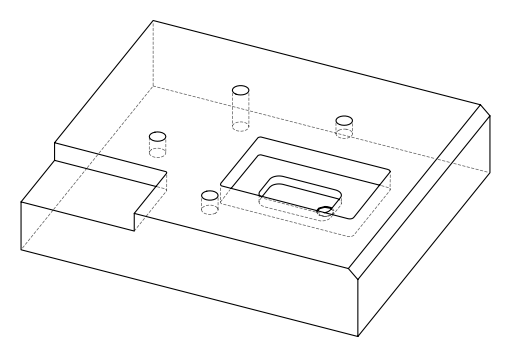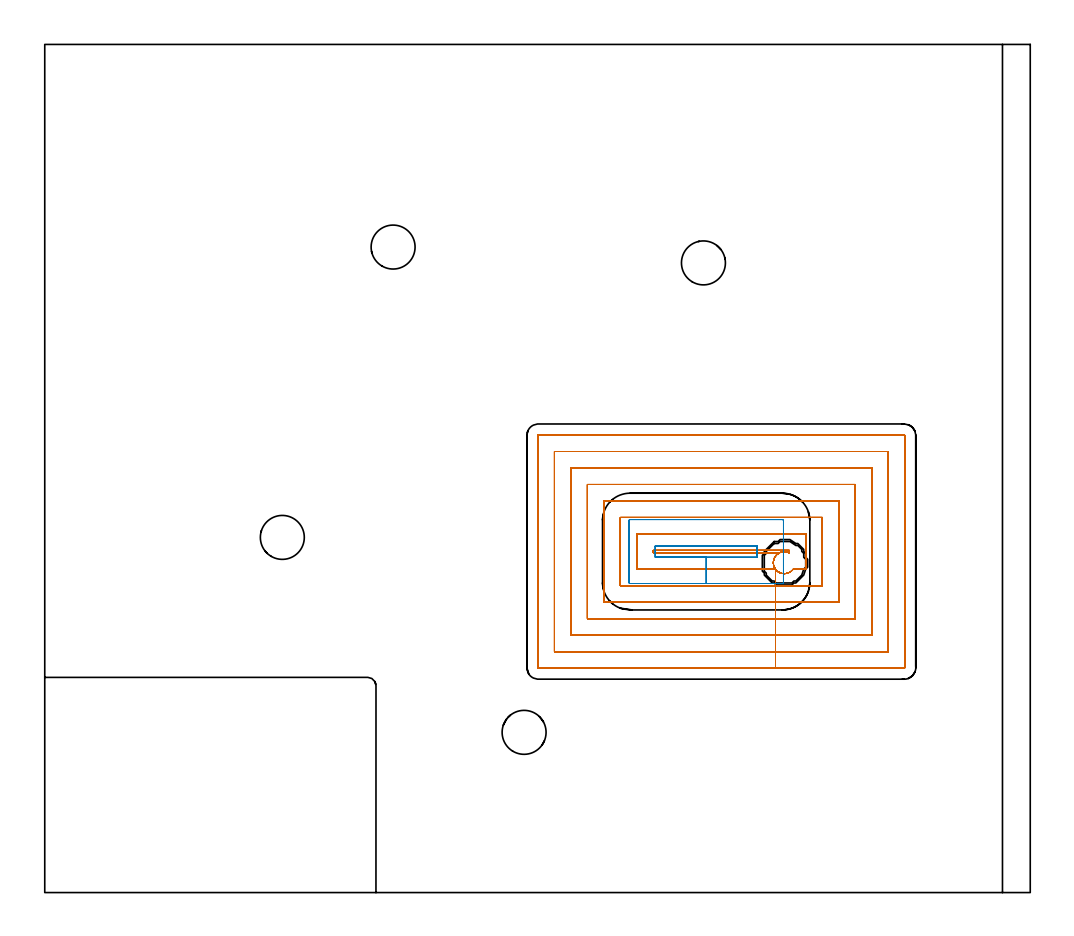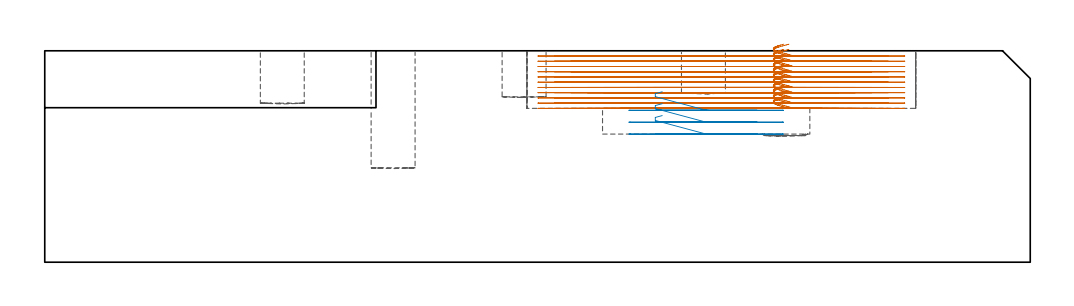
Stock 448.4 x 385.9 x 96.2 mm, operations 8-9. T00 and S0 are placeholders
(PLAN: 9 operations, 4 tool changes, 218.3 min)
(1 INDEXABLE_INSERT_DRILL_BLIND_HOLE_FROM_SOLID | STEP1POCKET | NXT0302_011 | 0.09 min | 6073 mm3)
(2 INDEXABLE_INSERT_DRILL_BLIND_HOLE_FROM_SOLID_1 | STEP1POCKET_1 | NXT0302_011 | 0.22 min | 16738 mm3)
(3 INDEXABLE_INSERT_DRILL_BLIND_HOLE_FROM_SOLID_2 | STEP1POCKET_2 | NXT0302_011 | 0.11 min | 7517 mm3)
(4 INDEXABLE_INSERT_DRILL_BLIND_HOLE_FROM_SOLID_3 | STEP1POCKET_3 | NXT0302_011 | 0.09 min | 6605 mm3)
(5 INDEXABLE_INSERT_DRILL_BLIND_HOLE_FROM_SOLID_4 | STEP1POCKET_4 | NXT0302_011 | 0.02 min | 12127 mm3)
(6 AREA_MILL | FG_CHAMFER_SURFACE | UGT0205_001 | 15.67 min | 30631 mm3)
(7 MILL_CORNER_NOTCH_RECTANGULAR | CORNER_NOTCH_RECTANGULAR | NXT0201_008 | Follow Part, ap 1.5, ae 75% | 138.09 min | 382063 mm3)
(8 MILL_RECTANGULAR_POCKET | POCKET_RECTANGULAR_STRAIGHT | NXT0201_013 | Follow Part, ap 2.5, ae 75% | 61.75 min | 529369 mm3)
(9 MILL_RECTANGULAR_POCKET_1 | POCKET_RECTANGULAR_STRAIGHT_1 | UGT0201_106 | Follow Part, ap 6, ae 75% | 2.29 min | 53357 mm3)
(TOOL NXT0302_011 | Index. Insert Drill 20mm [880-D2000L25-05] | D20 PA176 FL100 Z2)
(TOOL UGT0205_001 | Chamfer Mill 20 x 3 x 45 deg. | D20 FL50 Z2)
(TOOL NXT0201_008 | ENDMILL 6mm [2P460-0600-NA 1630] | D6 FL26 Z6)
(TOOL NXT0201_013 | ENDMILL 10mm | D10 FL30 Z4)
(TOOL UGT0201_106 | End Mill 24 mm | D24 FL25 Z2)
(OP 8 MILL_RECTANGULAR_POCKET)
G17 G21 G94 G90
T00 M6
G54
G17 G0 G90 X338.59 Y145.575 S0 M3
G43 Z106.2 H0
Z99.2
G94 G1 X338.169 Y145.385 Z99.076 F250.
X337.337 Y145.17 Z98.846
X336.481 Y145.1 Z98.616
X335.626 Y145.176 Z98.386
X334.796 Y145.398 Z98.156
X334.017 Y145.758 Z97.926
X333.752 Y145.932 Z97.841
X333.21 Y146.336 Z97.66
X332.801 Y146.739 Z97.506
X332.589 Y146.976 Z97.42
X332.132 Y147.664 Z97.199
X331.794 Y148.417 Z96.978
X331.583 Y149.216 Z96.757
X331.505 Y150.038 Z96.535
X331.562 Y150.862 Z96.314
X331.752 Y151.665 Z96.093
X332.07 Y152.427 Z95.872
X332.466 Y153.051 Z95.674
X332.869 Y153.53 Z95.506
X333.353 Y153.982 Z95.328
X333.55 Y154.14 Z95.261
X333.76 Y154.278 Z95.193
X334.026 Y154.451 Z95.108
X334.704 Y154.77 Z94.907
X335.423 Y154.984 Z94.707
X336.165 Y155.089 Z94.506
X336.915 Y155.083 Z94.305
X337.655 Y154.964 Z94.104
X338.37 Y154.737 Z93.903
X338.655 Y154.6 Z93.818
X338.8 F500.
Y155.7
X276.9
Y154.6
X334.334
G0 X336.262 Y155.08 Z99.2
G1 X335.638 Y155.026 Z99.032 F250.
X334.807 Y154.808 Z98.802
X334.026 Y154.451 Z98.572
X333.76 Y154.278 Z98.487
X333.55 Y154.14 Z98.419
X333.353 Y153.982 Z98.352
X332.869 Y153.53 Z98.174
X332.466 Y153.051 Z98.007
X332.416 Y152.982 Z97.984
X332.234 Y152.7 Z97.894
X332.07 Y152.427 Z97.809
X331.752 Y151.665 Z97.587
X331.562 Y150.862 Z97.366
X331.505 Y150.038 Z97.145
X331.583 Y149.216 Z96.924
X331.794 Y148.417 Z96.702
X332.132 Y147.664 Z96.481
X332.589 Y146.976 Z96.26
X332.801 Y146.739 Z96.175
X333.219 Y146.329 Z96.017
X333.752 Y145.932 Z95.839
X334.017 Y145.758 Z95.755
X334.796 Y145.398 Z95.524
X335.626 Y145.176 Z95.294
X336.481 Y145.1 Z95.064
X337.337 Y145.17 Z94.834
X338.169 Y145.385 Z94.604
X338.951 Y145.739 Z94.374
X339.662 Y146.221 Z94.144
X340.28 Y146.817 Z93.914
X340.497 Y147.1 Z93.818
X346.3 F500.
Y163.2
X269.4
Y147.1
X332.506
Y139.6
X353.8
Y170.7
X261.9
Y139.6
X332.506
Y132.1
X361.3
Y178.2
X254.4
Y132.1
X332.506
Y124.6
X368.8
Y185.7
X246.9
Y124.6
X332.506
Y117.1
X376.3
Y193.2
X239.4
Y117.1
X332.506
Y109.6
X383.8
Y200.7
X231.9
Y109.6
X332.506
Y102.1
X391.1
G3 X391.3 Y102.3 R0.2
G1 Y208.
G3 X391.1 Y208.2 R0.2
G1 X224.6
G3 X224.4 Y208. R0.2
G1 Y102.3
G3 X224.6 Y102.1 R0.2
G1 X332.506
X333.506
G0 X338.59 Y145.575 Z96.818
G1 X338.169 Y145.385 Z96.694 F250.
X337.337 Y145.17 Z96.464
X336.481 Y145.1 Z96.234
X335.626 Y145.176 Z96.004
X334.796 Y145.398 Z95.774
X334.017 Y145.758 Z95.544
X333.752 Y145.932 Z95.459
X333.21 Y146.336 Z95.278
X332.801 Y146.739 Z95.124
X332.589 Y146.976 Z95.039
X332.132 Y147.664 Z94.817
X331.794 Y148.417 Z94.596
X331.583 Y149.216 Z94.375
X331.505 Y150.038 Z94.154
X331.562 Y150.862 Z93.932
X331.752 Y151.665 Z93.711
X332.07 Y152.427 Z93.49
X332.466 Y153.051 Z93.292
X332.869 Y153.53 Z93.124
X333.353 Y153.982 Z92.946
X333.548 Y154.139 Z92.88
X333.757 Y154.275 Z92.813
X334.022 Y154.448 Z92.728
X334.701 Y154.768 Z92.527
X335.42 Y154.984 Z92.326
X336.163 Y155.089 Z92.124
X336.913 Y155.083 Z91.923
X337.655 Y154.964 Z91.722
X338.37 Y154.737 Z91.521
X338.655 Y154.6 Z91.436
X338.8 F500.
Y155.7
X276.9
Y154.6
X334.334
G0 X336.262 Y155.08 Z96.818
G1 X335.635 Y155.026 Z96.649 F250.
X334.803 Y154.807 Z96.419
X334.022 Y154.448 Z96.189
X333.757 Y154.275 Z96.104
X333.548 Y154.139 Z96.037
X333.353 Y153.982 Z95.97
X332.869 Y153.53 Z95.792
X332.466 Y153.051 Z95.625
X332.416 Y152.982 Z95.602
X332.234 Y152.7 Z95.512
X332.07 Y152.427 Z95.427
X331.752 Y151.665 Z95.206
X331.562 Y150.862 Z94.984
X331.505 Y150.038 Z94.763
X331.583 Y149.216 Z94.542
X331.794 Y148.417 Z94.32
X332.132 Y147.664 Z94.099
X332.589 Y146.976 Z93.878
X332.801 Y146.739 Z93.793
X333.219 Y146.329 Z93.636
X333.752 Y145.932 Z93.458
X334.017 Y145.758 Z93.373
X334.796 Y145.398 Z93.143
X335.626 Y145.176 Z92.913
X336.481 Y145.1 Z92.682
X337.337 Y145.17 Z92.452
X338.169 Y145.385 Z92.222
X338.951 Y145.739 Z91.992
X339.662 Y146.221 Z91.762
X340.28 Y146.817 Z91.532
X340.497 Y147.1 Z91.436
X346.3 F500.
Y163.2
X269.4
Y147.1
X332.506
Y139.6
X353.8
Y170.7
X261.9
Y139.6
X332.506
Y132.1
X361.3
Y178.2
X254.4
Y132.1
X332.506
Y124.6
X368.8
Y185.7
X246.9
Y124.6
X332.506
Y117.1
X376.3
Y193.2
X239.4
Y117.1
X332.506
Y109.6
X383.8
Y200.7
X231.9
Y109.6
X332.506
Y102.1
X391.1
G3 X391.3 Y102.3 R0.2
G1 Y208.
G3 X391.1 Y208.2 R0.2
G1 X224.6
G3 X224.4 Y208. R0.2
G1 Y102.3
G3 X224.6 Y102.1 R0.2
G1 X332.506
X333.506
G0 X338.59 Y145.575 Z94.436
G1 X338.169 Y145.385 Z94.312 F250.
X337.337 Y145.17 Z94.082
X336.481 Y145.1 Z93.852
X335.626 Y145.176 Z93.622
X334.796 Y145.398 Z93.392
X334.017 Y145.758 Z93.162
X333.752 Y145.932 Z93.077
X333.21 Y146.336 Z92.896
X332.801 Y146.739 Z92.742
X332.589 Y146.976 Z92.657
X332.132 Y147.664 Z92.435
X331.794 Y148.417 Z92.214
X331.583 Y149.216 Z91.993
X331.505 Y150.038 Z91.772
X331.562 Y150.862 Z91.55
X331.752 Y151.665 Z91.329
X332.07 Y152.427 Z91.108
X332.466 Y153.051 Z90.91
X332.869 Y153.53 Z90.742
X333.353 Y153.982 Z90.564
X333.6 Y154.181 Z90.48
X334.319 Y154.604 Z90.256
X335.097 Y154.902 Z90.033
X335.914 Y155.067 Z89.809
X336.748 Y155.094 Z89.586
X337.574 Y154.983 Z89.363
X338.37 Y154.737 Z89.139
X338.656 Y154.6 Z89.054
X338.8 F500.
Y155.7
X276.9
Y154.6
X334.334
G0 X336.261 Y155.078 Z94.436
G1 X335.871 Y155.061 Z94.332 F250.
X335.069 Y154.893 Z94.112
X334.306 Y154.597 Z93.893
X333.6 Y154.181 Z93.673
X333.353 Y153.982 Z93.588
X332.869 Y153.53 Z93.411
X332.466 Y153.051 Z93.243
X332.416 Y152.982 Z93.22
X332.234 Y152.7 Z93.13
X332.07 Y152.427 Z93.045
X331.752 Y151.665 Z92.824
X331.562 Y150.862 Z92.602
X331.505 Y150.038 Z92.381
X331.583 Y149.216 Z92.16
X331.794 Y148.417 Z91.939
X332.132 Y147.664 Z91.717
X332.589 Y146.976 Z91.496
X332.801 Y146.739 Z91.411
X333.219 Y146.329 Z91.254
X333.752 Y145.932 Z91.076
X334.017 Y145.758 Z90.991
X334.796 Y145.398 Z90.761
X335.626 Y145.176 Z90.531
X336.481 Y145.1 Z90.301
X337.337 Y145.17 Z90.071
X338.169 Y145.385 Z89.84
X338.951 Y145.739 Z89.61
X339.662 Y146.221 Z89.38
X340.28 Y146.817 Z89.15
X340.497 Y147.1 Z89.054
X346.3 F500.
Y163.2
X269.4
Y147.1
X332.506
Y139.6
X353.8
Y170.7
X261.9
Y139.6
X332.506
Y132.1
X361.3
Y178.2
X254.4
Y132.1
X332.506
Y124.6
X368.8
Y185.7
X246.9
Y124.6
X332.506
Y117.1
X376.3
Y193.2
X239.4
Y117.1
X332.506
Y109.6
X383.8
Y200.7
X231.9
Y109.6
X332.506
Y102.1
X391.1
G3 X391.3 Y102.3 R0.2
G1 Y208.
G3 X391.1 Y208.2 R0.2
G1 X224.6
G3 X224.4 Y208. R0.2
G1 Y102.3
G3 X224.6 Y102.1 R0.2
G1 X332.506
X333.506
G0 X338.591 Y145.576 Z92.054
G1 X338.169 Y145.385 Z91.93 F250.
X337.337 Y145.17 Z91.7
X336.481 Y145.1 Z91.47
X335.626 Y145.176 Z91.24
X334.796 Y145.398 Z91.01
X334.017 Y145.758 Z90.78
X333.752 Y145.932 Z90.695
X333.21 Y146.336 Z90.514
X332.801 Y146.739 Z90.36
X332.589 Y146.976 Z90.275
X332.132 Y147.664 Z90.053
X331.794 Y148.417 Z89.832
X331.583 Y149.216 Z89.611
X331.505 Y150.038 Z89.39
X331.562 Y150.862 Z89.168
X331.752 Y151.665 Z88.947
X332.07 Y152.427 Z88.726
X332.466 Y153.051 Z88.528
X332.869 Y153.53 Z88.36
X333.353 Y153.982 Z88.182
X333.6 Y154.181 Z88.098
X334.319 Y154.604 Z87.874
X335.097 Y154.901 Z87.651
X335.914 Y155.066 Z87.428
X336.747 Y155.094 Z87.204
X337.573 Y154.983 Z86.981
X338.37 Y154.737 Z86.758
X338.655 Y154.6 Z86.673
X338.8 F500.
Y155.7
X276.9
Y154.6
X334.334
G0 X336.261 Y155.078 Z92.054
G1 X335.871 Y155.061 Z91.95 F250.
X335.069 Y154.893 Z91.73
X334.306 Y154.597 Z91.511
X333.6 Y154.181 Z91.291
X333.353 Y153.982 Z91.207
X332.869 Y153.53 Z91.029
X332.466 Y153.051 Z90.861
X332.416 Y152.982 Z90.838
X332.234 Y152.7 Z90.748
X332.07 Y152.427 Z90.663
X331.752 Y151.665 Z90.442
X331.562 Y150.862 Z90.221
X331.505 Y150.038 Z89.999
X331.583 Y149.216 Z89.778
X331.794 Y148.417 Z89.557
X332.132 Y147.664 Z89.336
X332.589 Y146.976 Z89.114
X332.801 Y146.739 Z89.029
X333.219 Y146.329 Z88.872
X333.752 Y145.932 Z88.694
X334.017 Y145.758 Z88.609
X334.796 Y145.398 Z88.379
X335.626 Y145.176 Z88.149
X336.481 Y145.1 Z87.919
X337.337 Y145.17 Z87.689
X338.169 Y145.385 Z87.459
X338.951 Y145.739 Z87.229
X339.662 Y146.221 Z86.998
X340.28 Y146.817 Z86.768
X340.497 Y147.1 Z86.673
X346.3 F500.
Y163.2
X269.4
Y147.1
X332.506
Y139.6
X353.8
Y170.7
X261.9
Y139.6
X332.506
Y132.1
X361.3
Y178.2
X254.4
Y132.1
X332.506
Y124.6
X368.8
Y185.7
X246.9
Y124.6
X332.506
Y117.1
X376.3
Y193.2
X239.4
Y117.1
X332.506
Y109.6
X383.8
Y200.7
X231.9
Y109.6
X332.506
Y102.1
X391.1
G3 X391.3 Y102.3 R0.2
G1 Y208.
G3 X391.1 Y208.2 R0.2
G1 X224.6
G3 X224.4 Y208. R0.2
G1 Y102.3
G3 X224.6 Y102.1 R0.2
G1 X332.506
X333.506
G0 X338.59 Y145.575 Z89.673
G1 X338.169 Y145.385 Z89.549 F250.
X337.337 Y145.17 Z89.319
X336.481 Y145.1 Z89.088
X335.626 Y145.176 Z88.858
X334.796 Y145.398 Z88.628
X334.017 Y145.758 Z88.398
X333.752 Y145.932 Z88.313
X333.21 Y146.336 Z88.132
X332.801 Y146.739 Z87.978
X332.587 Y146.978 Z87.892
X332.429 Y147.191 Z87.821
X332.261 Y147.463 Z87.736
X332.094 Y147.734 Z87.65
X331.781 Y148.454 Z87.44
X331.583 Y149.213 Z87.23
X331.506 Y149.994 Z87.019
X331.55 Y150.778 Z86.809
X331.714 Y151.545 Z86.599
X331.996 Y152.278 Z86.388
X332.349 Y152.878 Z86.202
X332.421 Y152.986 Z86.167
X332.498 Y153.089 Z86.133
X332.869 Y153.53 Z85.978
X333.353 Y153.982 Z85.801
X333.6 Y154.181 Z85.716
X334.319 Y154.604 Z85.492
X335.097 Y154.901 Z85.269
X335.914 Y155.066 Z85.046
X336.747 Y155.094 Z84.822
X337.573 Y154.983 Z84.599
X338.37 Y154.737 Z84.376
X338.655 Y154.6 Z84.291
X338.8 F500.
Y155.7
X276.9
Y154.6
X334.334
G0 X336.26 Y155.081 Z89.673
G1 X336.059 Z89.619 F250.
X335.19 Y154.927 Z89.382
X334.362 Y154.624 Z89.146
X333.6 Y154.181 Z88.91
X333.353 Y153.982 Z88.825
X332.869 Y153.53 Z88.647
X332.498 Y153.089 Z88.493
X332.421 Y152.986 Z88.458
X332.151 Y152.556 Z88.322
X331.996 Y152.278 Z88.237
X331.714 Y151.545 Z88.027
X331.55 Y150.778 Z87.816
X331.506 Y149.994 Z87.606
X331.583 Y149.213 Z87.396
X331.781 Y148.454 Z87.185
X332.094 Y147.734 Z86.975
X332.261 Y147.463 Z86.89
X332.429 Y147.191 Z86.804
X332.587 Y146.978 Z86.733
X332.801 Y146.739 Z86.647
X333.219 Y146.329 Z86.49
X333.752 Y145.932 Z86.312
X334.017 Y145.758 Z86.227
X334.796 Y145.398 Z85.997
X335.626 Y145.176 Z85.767
X336.481 Y145.1 Z85.537
X337.337 Y145.17 Z85.307
X338.169 Y145.385 Z85.077
X338.951 Y145.739 Z84.847
X339.662 Y146.221 Z84.617
X340.28 Y146.817 Z84.386
X340.497 Y147.1 Z84.291
X346.3 F500.
Y163.2
X269.4
Y147.1
X332.506
Y139.6
X353.8
Y170.7
X261.9
Y139.6
X332.506
Y132.1
X361.3
Y178.2
X254.4
Y132.1
X332.506
Y124.6
X368.8
Y185.7
X246.9
Y124.6
X332.506
Y117.1
X376.3
Y193.2
X239.4
Y117.1
X332.506
Y109.6
X383.8
Y200.7
X231.9
Y109.6
X332.506
Y102.1
X391.1
G3 X391.3 Y102.3 R0.2
G1 Y208.
G3 X391.1 Y208.2 R0.2
G1 X224.6
G3 X224.4 Y208. R0.2
G1 Y102.3
G3 X224.6 Y102.1 R0.2
G1 X332.506
X333.506
G0 X338.589 Y145.575 Z87.291
G1 X338.169 Y145.385 Z87.167 F250.
X337.337 Y145.17 Z86.937
X336.481 Y145.1 Z86.707
X335.626 Y145.176 Z86.477
X334.796 Y145.398 Z86.247
X334.017 Y145.758 Z86.017
X333.752 Y145.932 Z85.932
X333.21 Y146.336 Z85.751
X332.801 Y146.739 Z85.597
X332.587 Y146.978 Z85.511
X332.429 Y147.191 Z85.44
X332.261 Y147.463 Z85.354
X332.094 Y147.734 Z85.269
X331.781 Y148.454 Z85.059
X331.583 Y149.213 Z84.848
X331.506 Y149.994 Z84.638
X331.55 Y150.778 Z84.428
X331.714 Y151.546 Z84.217
X331.996 Y152.278 Z84.007
X332.349 Y152.878 Z83.82
X332.421 Y152.986 Z83.786
X332.498 Y153.089 Z83.751
X332.869 Y153.53 Z83.597
X333.353 Y153.982 Z83.419
X333.547 Y154.139 Z83.352
X333.756 Y154.275 Z83.286
X334.021 Y154.448 Z83.201
X334.7 Y154.768 Z83.
X335.419 Y154.984 Z82.799
X336.162 Y155.089 Z82.597
X336.913 Y155.083 Z82.396
X337.655 Y154.964 Z82.195
X338.37 Y154.737 Z81.994
X338.656 Y154.6 Z81.909
X338.8 F500.
Y155.7
X276.9
Y154.6
X334.334
G0 X336.261 Y155.08 Z87.291
G1 X335.633 Y155.026 Z87.122 F250.
X334.802 Y154.806 Z86.892
X334.021 Y154.448 Z86.661
X333.756 Y154.275 Z86.577
X333.547 Y154.139 Z86.51
X333.353 Y153.982 Z86.443
X332.869 Y153.53 Z86.265
X332.498 Y153.089 Z86.111
X332.421 Y152.986 Z86.077
X332.151 Y152.556 Z85.94
X331.996 Y152.278 Z85.855
X331.714 Y151.546 Z85.645
X331.55 Y150.778 Z85.435
X331.506 Y149.994 Z85.224
X331.583 Y149.213 Z85.014
X331.781 Y148.454 Z84.804
X332.094 Y147.734 Z84.593
X332.261 Y147.463 Z84.508
X332.429 Y147.191 Z84.422
X332.587 Y146.978 Z84.351
X332.801 Y146.739 Z84.265
X333.219 Y146.329 Z84.108
X333.752 Y145.932 Z83.93
X334.017 Y145.758 Z83.846
X334.796 Y145.398 Z83.615
X335.626 Y145.176 Z83.385
X336.481 Y145.1 Z83.155
X337.337 Y145.17 Z82.925
X338.169 Y145.385 Z82.695
X338.951 Y145.739 Z82.465
X339.662 Y146.221 Z82.235
X340.28 Y146.817 Z82.005
X340.497 Y147.1 Z81.909
X346.3 F500.
Y163.2
X269.4
Y147.1
X332.506
Y139.6
X353.8
Y170.7
X261.9
Y139.6
X332.506
Y132.1
X361.3
Y178.2
X254.4
Y132.1
X332.506
Y124.6
X368.8
Y185.7
X246.9
Y124.6
X332.506
Y117.1
X376.3
Y193.2
X239.4
Y117.1
X332.506
Y109.6
X383.8
Y200.7
X231.9
Y109.6
X332.506
Y102.1
X391.1
G3 X391.3 Y102.3 R0.2
G1 Y208.
G3 X391.1 Y208.2 R0.2
G1 X224.6
G3 X224.4 Y208. R0.2
G1 Y102.3
G3 X224.6 Y102.1 R0.2
G1 X332.506
X333.506
G0 X338.59 Y145.575 Z84.909
G1 X338.169 Y145.385 Z84.785 F250.
X337.337 Y145.17 Z84.555
X336.481 Y145.1 Z84.325
X335.626 Y145.176 Z84.095
X334.796 Y145.398 Z83.865
X334.017 Y145.758 Z83.635
X333.752 Y145.932 Z83.55
X333.21 Y146.336 Z83.369
X332.801 Y146.739 Z83.215
X332.589 Y146.976 Z83.129
X332.132 Y147.664 Z82.908
X331.794 Y148.417 Z82.687
X331.583 Y149.216 Z82.466
X331.505 Y150.038 Z82.244
X331.562 Y150.862 Z82.023
X331.752 Y151.665 Z81.802
X332.07 Y152.427 Z81.581
X332.466 Y153.051 Z81.383
X332.869 Y153.53 Z81.215
X333.353 Y153.982 Z81.037
X333.6 Y154.181 Z80.952
X334.319 Y154.604 Z80.729
X335.097 Y154.902 Z80.506
X335.914 Y155.067 Z80.282
X336.748 Y155.094 Z80.059
X337.574 Y154.983 Z79.835
X338.37 Y154.737 Z79.612
X338.656 Y154.6 Z79.527
X338.8 F500.
Y155.7
X276.9
Y154.6
X334.334
G0 X336.261 Y155.078 Z84.909
G1 X335.871 Y155.061 Z84.804 F250.
X335.069 Y154.893 Z84.585
X334.306 Y154.597 Z84.365
X333.6 Y154.181 Z84.146
X333.353 Y153.982 Z84.061
X332.869 Y153.53 Z83.883
X332.466 Y153.051 Z83.716
X332.416 Y152.982 Z83.693
X332.234 Y152.7 Z83.603
X332.07 Y152.427 Z83.518
X331.752 Y151.665 Z83.296
X331.562 Y150.862 Z83.075
X331.505 Y150.038 Z82.854
X331.583 Y149.216 Z82.633
X331.794 Y148.417 Z82.411
X332.132 Y147.664 Z82.19
X332.589 Y146.976 Z81.969
X332.801 Y146.739 Z81.884
X333.219 Y146.329 Z81.727
X333.752 Y145.932 Z81.549
X334.017 Y145.758 Z81.464
X334.796 Y145.398 Z81.234
X335.626 Y145.176 Z81.004
X336.481 Y145.1 Z80.773
X337.337 Y145.17 Z80.543
X338.169 Y145.385 Z80.313
X338.951 Y145.739 Z80.083
X339.662 Y146.221 Z79.853
X340.28 Y146.817 Z79.623
X340.497 Y147.1 Z79.527
X346.3 F500.
Y163.2
X269.4
Y147.1
X332.506
Y139.6
X353.8
Y170.7
X261.9
Y139.6
X332.506
Y132.1
X361.3
Y178.2
X254.4
Y132.1
X332.506
Y124.6
X368.8
Y185.7
X246.9
Y124.6
X332.506
Y117.1
X376.3
Y193.2
X239.4
Y117.1
X332.506
Y109.6
X383.8
Y200.7
X231.9
Y109.6
X332.506
Y102.1
X391.1
G3 X391.3 Y102.3 R0.2
G1 Y208.
G3 X391.1 Y208.2 R0.2
G1 X224.6
G3 X224.4 Y208. R0.2
G1 Y102.3
G3 X224.6 Y102.1 R0.2
G1 X332.506
X333.506
G0 X338.59 Y145.575 Z82.527
G1 X338.169 Y145.385 Z82.403 F250.
X337.337 Y145.17 Z82.173
X336.481 Y145.1 Z81.943
X335.626 Y145.176 Z81.713
X334.796 Y145.398 Z81.483
X334.017 Y145.758 Z81.253
X333.752 Y145.932 Z81.168
X333.21 Y146.336 Z80.987
X332.801 Y146.739 Z80.833
X332.589 Y146.976 Z80.748
X332.132 Y147.664 Z80.526
X331.794 Y148.417 Z80.305
X331.583 Y149.216 Z80.084
X331.505 Y150.038 Z79.863
X331.562 Y150.862 Z79.641
X331.752 Y151.665 Z79.42
X332.07 Y152.427 Z79.199
X332.466 Y153.051 Z79.001
X332.869 Y153.53 Z78.833
X333.353 Y153.982 Z78.655
X333.6 Y154.181 Z78.571
X334.319 Y154.604 Z78.347
X335.097 Y154.902 Z78.124
X335.914 Y155.067 Z77.9
X336.748 Y155.094 Z77.677
X337.574 Y154.983 Z77.454
X338.37 Y154.737 Z77.23
X338.656 Y154.6 Z77.145
X338.8 F500.
Y155.7
X276.9
Y154.6
X334.334
G0 X336.261 Y155.078 Z82.527
G1 X335.871 Y155.061 Z82.423 F250.
X335.069 Y154.893 Z82.203
X334.306 Y154.597 Z81.984
X333.6 Y154.181 Z81.764
X333.353 Y153.982 Z81.679
X332.869 Y153.53 Z81.502
X332.466 Y153.051 Z81.334
X332.416 Y152.982 Z81.311
X332.234 Y152.7 Z81.221
X332.07 Y152.427 Z81.136
X331.752 Y151.665 Z80.915
X331.562 Y150.862 Z80.693
X331.505 Y150.038 Z80.472
X331.583 Y149.216 Z80.251
X331.794 Y148.417 Z80.03
X332.132 Y147.664 Z79.808
X332.589 Y146.976 Z79.587
X332.801 Y146.739 Z79.502
X333.219 Y146.329 Z79.345
X333.752 Y145.932 Z79.167
X334.017 Y145.758 Z79.082
X334.796 Y145.398 Z78.852
X335.626 Y145.176 Z78.622
X336.481 Y145.1 Z78.392
X337.337 Y145.17 Z78.161
X338.169 Y145.385 Z77.931
X338.951 Y145.739 Z77.701
X339.662 Y146.221 Z77.471
X340.28 Y146.817 Z77.241
X340.497 Y147.1 Z77.145
X346.3 F500.
Y163.2
X269.4
Y147.1
X332.506
Y139.6
X353.8
Y170.7
X261.9
Y139.6
X332.506
Y132.1
X361.3
Y178.2
X254.4
Y132.1
X332.506
Y124.6
X368.8
Y185.7
X246.9
Y124.6
X332.506
Y117.1
X376.3
Y193.2
X239.4
Y117.1
X332.506
Y109.6
X383.8
Y200.7
X231.9
Y109.6
X332.506
Y102.1
X391.1
G3 X391.3 Y102.3 R0.2
G1 Y208.
G3 X391.1 Y208.2 R0.2
G1 X224.6
G3 X224.4 Y208. R0.2
G1 Y102.3
G3 X224.6 Y102.1 R0.2
G1 X332.506
X333.506
G0 X338.59 Y145.575 Z80.145
G1 X338.169 Y145.385 Z80.021 F250.
X337.337 Y145.17 Z79.791
X336.481 Y145.1 Z79.561
X335.626 Y145.176 Z79.331
X334.796 Y145.398 Z79.101
X334.017 Y145.758 Z78.871
X333.752 Y145.932 Z78.786
X333.21 Y146.336 Z78.605
X332.801 Y146.739 Z78.451
X332.589 Y146.976 Z78.366
X332.132 Y147.664 Z78.145
X331.794 Y148.417 Z77.923
X331.583 Y149.216 Z77.702
X331.505 Y150.038 Z77.481
X331.562 Y150.862 Z77.259
X331.752 Y151.665 Z77.038
X332.07 Y152.427 Z76.817
X332.466 Y153.051 Z76.619
X332.869 Y153.53 Z76.451
X333.353 Y153.982 Z76.274
X333.6 Y154.181 Z76.189
X334.319 Y154.604 Z75.965
X335.097 Y154.902 Z75.742
X335.914 Y155.067 Z75.519
X336.748 Y155.094 Z75.295
X337.574 Y154.983 Z75.072
X338.37 Y154.737 Z74.848
X338.656 Y154.6 Z74.764
X338.8 F500.
Y155.7
X276.9
Y154.6
X334.334
G0 X336.261 Y155.078 Z80.145
G1 X335.871 Y155.061 Z80.041 F250.
X335.069 Y154.893 Z79.821
X334.306 Y154.597 Z79.602
X333.6 Y154.181 Z79.382
X333.353 Y153.982 Z79.298
X332.869 Y153.53 Z79.12
X332.466 Y153.051 Z78.952
X332.416 Y152.982 Z78.929
X332.234 Y152.7 Z78.839
X332.07 Y152.427 Z78.754
X331.752 Y151.665 Z78.533
X331.562 Y150.862 Z78.312
X331.505 Y150.038 Z78.09
X331.583 Y149.216 Z77.869
X331.794 Y148.417 Z77.648
X332.132 Y147.664 Z77.426
X332.589 Y146.976 Z77.205
X332.801 Y146.739 Z77.12
X333.219 Y146.329 Z76.963
X333.752 Y145.932 Z76.785
X334.017 Y145.758 Z76.7
X334.796 Y145.398 Z76.47
X335.626 Y145.176 Z76.24
X336.481 Y145.1 Z76.01
X337.337 Y145.17 Z75.78
X338.169 Y145.385 Z75.55
X338.951 Y145.739 Z75.319
X339.662 Y146.221 Z75.089
X340.28 Y146.817 Z74.859
X340.497 Y147.1 Z74.764
X346.3 F500.
Y163.2
X269.4
Y147.1
X332.506
Y139.6
X353.8
Y170.7
X261.9
Y139.6
X332.506
Y132.1
X361.3
Y178.2
X254.4
Y132.1
X332.506
Y124.6
X368.8
Y185.7
X246.9
Y124.6
X332.506
Y117.1
X376.3
Y193.2
X239.4
Y117.1
X332.506
Y109.6
X383.8
Y200.7
X231.9
Y109.6
X332.506
Y102.1
X391.1
G3 X391.3 Y102.3 R0.2
G1 Y208.
G3 X391.1 Y208.2 R0.2
G1 X224.6
G3 X224.4 Y208. R0.2
G1 Y102.3
G3 X224.6 Y102.1 R0.2
G1 X332.506
X333.506
G0 X338.591 Y145.576 Z77.764
G1 X338.169 Y145.385 Z77.639 F250.
X337.337 Y145.17 Z77.409
X336.481 Y145.1 Z77.179
X335.626 Y145.176 Z76.949
X334.796 Y145.398 Z76.719
X334.017 Y145.758 Z76.489
X333.752 Y145.932 Z76.404
X333.21 Y146.336 Z76.223
X332.801 Y146.739 Z76.069
X332.589 Y146.976 Z75.984
X332.132 Y147.664 Z75.763
X331.794 Y148.417 Z75.541
X331.583 Y149.216 Z75.32
X331.505 Y150.038 Z75.099
X331.562 Y150.862 Z74.877
X331.752 Y151.665 Z74.656
X332.07 Y152.427 Z74.435
X332.466 Y153.051 Z74.237
X332.869 Y153.53 Z74.069
X333.353 Y153.982 Z73.892
X333.6 Y154.181 Z73.807
X334.319 Y154.604 Z73.583
X335.097 Y154.901 Z73.36
X335.914 Y155.066 Z73.137
X336.747 Y155.094 Z72.913
X337.573 Y154.983 Z72.69
X338.37 Y154.737 Z72.467
X338.655 Y154.6 Z72.382
X338.8 F500.
Y155.7
X276.9
Y154.6
X334.334
G0 X336.261 Y155.078 Z77.764
G1 X335.871 Y155.061 Z77.659 F250.
X335.069 Y154.893 Z77.44
X334.306 Y154.597 Z77.22
X333.6 Y154.181 Z77.001
X333.353 Y153.982 Z76.916
X332.869 Y153.53 Z76.738
X332.466 Y153.051 Z76.57
X332.416 Y152.982 Z76.548
X332.234 Y152.7 Z76.457
X332.07 Y152.427 Z76.372
X331.752 Y151.665 Z76.151
X331.562 Y150.862 Z75.93
X331.505 Y150.038 Z75.709
X331.583 Y149.216 Z75.487
X331.794 Y148.417 Z75.266
X332.132 Y147.664 Z75.045
X332.589 Y146.976 Z74.823
X332.801 Y146.739 Z74.738
X333.219 Y146.329 Z74.581
X333.752 Y145.932 Z74.403
X334.017 Y145.758 Z74.318
X334.796 Y145.398 Z74.088
X335.626 Y145.176 Z73.858
X336.481 Y145.1 Z73.628
X337.337 Y145.17 Z73.398
X338.169 Y145.385 Z73.168
X338.951 Y145.739 Z72.938
X339.662 Y146.221 Z72.708
X340.28 Y146.817 Z72.477
X340.497 Y147.1 Z72.382
X346.3 F500.
Y163.2
X269.4
Y147.1
X332.506
Y139.6
X353.8
Y170.7
X261.9
Y139.6
X332.506
Y132.1
X361.3
Y178.2
X254.4
Y132.1
X332.506
Y124.6
X368.8
Y185.7
X246.9
Y124.6
X332.506
Y117.1
X376.3
Y193.2
X239.4
Y117.1
X332.506
Y109.6
X383.8
Y200.7
X231.9
Y109.6
X332.506
Y102.1
X391.1
G3 X391.3 Y102.3 R0.2
G1 Y208.
G3 X391.1 Y208.2 R0.2
G1 X224.6
G3 X224.4 Y208. R0.2
G1 Y102.3
G3 X224.6 Y102.1 R0.2
G1 X332.506
X333.506
G0 X338.591 Y145.576 Z75.382
G1 X338.169 Y145.385 Z75.258 F250.
X337.337 Y145.17 Z75.028
X336.481 Y145.1 Z74.797
X335.626 Y145.176 Z74.567
X334.796 Y145.398 Z74.337
X334.017 Y145.758 Z74.107
X333.752 Y145.932 Z74.022
X333.21 Y146.336 Z73.841
X332.801 Y146.739 Z73.687
X332.589 Y146.976 Z73.602
X332.132 Y147.664 Z73.381
X331.794 Y148.417 Z73.159
X331.583 Y149.216 Z72.938
X331.505 Y150.038 Z72.717
X331.562 Y150.862 Z72.496
X331.752 Y151.665 Z72.274
X332.07 Y152.427 Z72.053
X332.466 Y153.051 Z71.855
X332.869 Y153.53 Z71.687
X333.353 Y153.982 Z71.51
X333.6 Y154.181 Z71.425
X334.319 Y154.604 Z71.202
X335.097 Y154.901 Z70.978
X335.914 Y155.066 Z70.755
X336.747 Y155.094 Z70.532
X337.573 Y154.983 Z70.308
X338.37 Y154.737 Z70.085
X338.655 Y154.6 Z70.
X338.8 F500.
Y155.7
X276.9
Y154.6
X334.334
G0 X336.261 Y155.078 Z75.382
G1 X335.871 Y155.061 Z75.277 F250.
X335.069 Y154.893 Z75.058
X334.306 Y154.597 Z74.838
X333.6 Y154.181 Z74.619
X333.353 Y153.982 Z74.534
X332.869 Y153.53 Z74.356
X332.466 Y153.051 Z74.188
X332.416 Y152.982 Z74.166
X332.234 Y152.7 Z74.076
X332.07 Y152.427 Z73.991
X331.752 Y151.665 Z73.769
X331.562 Y150.862 Z73.548
X331.505 Y150.038 Z73.327
X331.583 Y149.216 Z73.105
X331.794 Y148.417 Z72.884
X332.132 Y147.664 Z72.663
X332.589 Y146.976 Z72.442
X332.801 Y146.739 Z72.356
X333.219 Y146.329 Z72.199
X333.752 Y145.932 Z72.021
X334.017 Y145.758 Z71.937
X334.796 Y145.398 Z71.706
X335.626 Y145.176 Z71.476
X336.481 Y145.1 Z71.246
X337.337 Y145.17 Z71.016
X338.169 Y145.385 Z70.786
X338.951 Y145.739 Z70.556
X339.662 Y146.221 Z70.326
X340.28 Y146.817 Z70.096
X340.497 Y147.1 Z70.
X346.3 F500.
Y163.2
X269.4
Y147.1
X332.506
Y139.6
X353.8
Y170.7
X261.9
Y139.6
X332.506
Y132.1
X361.3
Y178.2
X254.4
Y132.1
X332.506
Y124.6
X368.8
Y185.7
X246.9
Y124.6
X332.506
Y117.1
X376.3
Y193.2
X239.4
Y117.1
X332.506
Y109.6
X383.8
Y200.7
X231.9
Y109.6
X332.506
Y102.1
X391.1
G3 X391.3 Y102.3 R0.2
G1 Y208.
G3 X391.1 Y208.2 R0.2
G1 X224.6
G3 X224.4 Y208. R0.2
G1 Y102.3
G3 X224.6 Y102.1 R0.2
G1 X332.506
X333.506
G0 Z106.2
M5
M2
(OP 9 MILL_RECTANGULAR_POCKET_1)
G17 G21 G94 G90
T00 M6
G54
G17 G0 G90 X280.952 Y157.7 S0 M3
G43 Z106.2 H0
Z77.543
G94 G1 X277.8 Z76.698 F250.
Y152.6 Z75.332
X300.95 Z69.129
X324.1 F500.
Y157.7
X277.8
Y152.6
X300.95
Y140.6
X335.6
G3 X336.1 Y141.1 R0.5
G1 Y169.2
G3 X335.6 Y169.7 R0.5
G1 X266.3
G3 X265.8 Y169.2 R0.5
G1 Y141.1
G3 X266.3 Y140.6 R0.5
G1 X300.95
X301.95
G0 X280.952 Y157.7 Z72.129
G1 X277.8 Z71.284 F250.
Y152.6 Z69.917
X300.95 Z63.714
X324.1 F500.
Y157.7
X277.8
Y152.6
X300.95
Y140.6
X335.6
G3 X336.1 Y141.1 R0.5
G1 Y169.2
G3 X335.6 Y169.7 R0.5
G1 X266.3
G3 X265.8 Y169.2 R0.5
G1 Y141.1
G3 X266.3 Y140.6 R0.5
G1 X300.95
X301.95
G0 X280.952 Y157.7 Z66.714
G1 X277.8 Z65.87 F250.
Y152.6 Z64.503
X300.95 Z58.3
X324.1 F500.
Y157.7
X277.8
Y152.6
X300.95
Y140.6
X335.6
G3 X336.1 Y141.1 R0.5
G1 Y169.2
G3 X335.6 Y169.7 R0.5
G1 X266.3
G3 X265.8 Y169.2 R0.5
G1 Y141.1
G3 X266.3 Y140.6 R0.5
G1 X300.95
X301.95
G0 Z106.2
M5
M2
